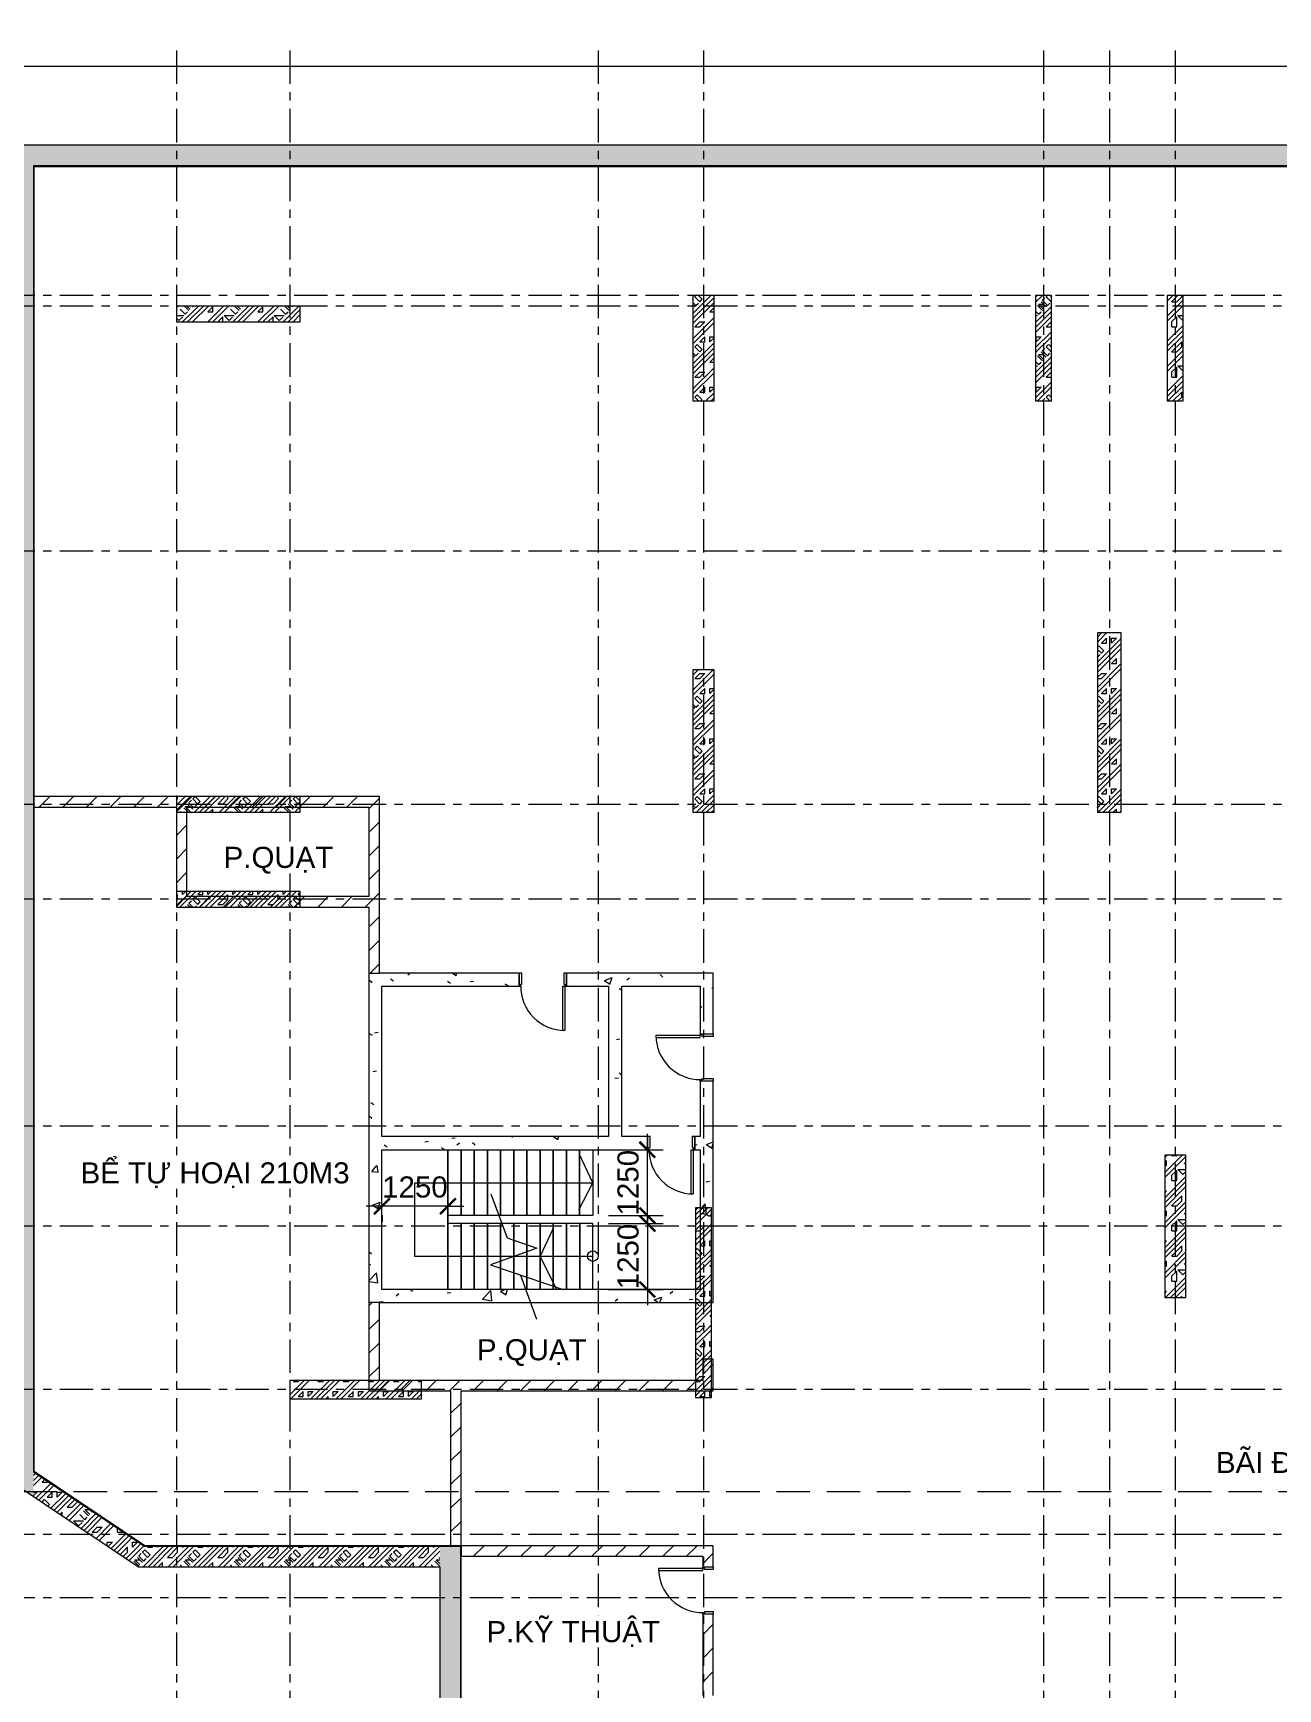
# Model space of a CAD drawing. Header units: millimetres. Extents: x -23040 to 110735, y -14554 to 50786.
# Drawn here: x -11218 to 12398, y 16175 to 47577 of the extents above; entities that cross this region are included whole.
import ezdxf

# ---------------------------------------------------------------- set-up
doc = ezdxf.new("R2010")
doc.units = ezdxf.units.MM
doc.linetypes.add('Grid Line', pattern=[22.225, 12.7, -3.175, 3.175, -3.175])
doc.linetypes.add('HIDDEN2', pattern=[4.7625, 3.175, -1.5875])
for name, color, linetype, lineweight in [('A-DETL-GENF', 31, 'Continuous', 5), ('CHU', 181, 'Continuous', 5), ('CUA', 31, 'Continuous', 9), ('DIM', 1, 'Continuous', 5), ('HATCH-TUONG', 152, 'Continuous', 9), ('KI-HIEU-1', 151, 'Continuous', 9), ('NET CAT', 3, 'Continuous', 5), ('NET-CAT', 3, 'Continuous', 9), ('TRUC', 225, 'Continuous', 5)]:
    doc.layers.add(name, color=color, linetype=linetype, lineweight=lineweight)
doc.styles.add('Arial_2', font='arial_1.ttf', dxfattribs={"height": 400})
doc.styles.add('TA1', font='arial_1.ttf')
doc.dimstyles.new('D_200_KTx2', dxfattribs={"dimtxt": 400, "dimasz": 300, "dimexe": 300, "dimexo": 300, "dimgap": 160, "dimtad": 1, "dimdec": 0, "dimzin": 9, "dimtxsty": 'TA1', "dimblk": 'ARCHTICK', "dimcen": 1, "dimdle": 300, "dimclrd": 256, "dimclre": 256, "dimclrt": 7, "dimadec": 0, "dimazin": 0, "dimtfac": 1, "dimtdec": 0, "dimtix": 1, "dimtmove": 1, "dimatfit": 3, "dimldrblk": 'ARCHTICK', "dimfxl": 0, "dimtolj": 1, "dimtzin": 0, "dimlwd": -1, "dimlwe": -1, "dimarcsym": 0})
pattern_1 = [(45, (95.25, 0), (-476.2456, 476.2456), []), (45, (190.5, 0), (-476.2456, 476.2456), []), (45, (0, 0), (-476.2456, 476.2456), []), (45, (476.25, 0), (-476.2456, 476.2456), []), (45, (571.5, 0), (-476.2456, 476.2456), []), (0, (381, 95.25), (0, 952.5), [95.25, -857.25]), (0, (476.25, 190.5), (0, 952.5), [95.25, -857.25]), (45, (381, 95.25), (0, 952.491), [134.683, -1212.342]), (45, (476.25, 95.25), (0, 952.491), [134.683, -1212.342]), (0, (381, 95.25), (0, 952.5), [95.25, -857.25]), (90, (-95.25, 95.25), (-952.5, 6e-14), [95.25, -857.25]), (90, (0, 95.25), (-952.5, 6e-14), [190.5, -762]), (45, (-95.25, 190.5), (0, 952.491), [134.683, -1212.342]), (90, (762, 381), (-952.5, 6e-14), [95.25, -857.25]), (0, (666.75, 381), (0, 952.5), [95.25, -857.25]), (45, (666.75, 381), (0, 952.491), [134.683, -1212.342]), (0, (857.25, 95.25), (0, 952.5), [95.25, -857.25]), (0, (857.25, 571.5), (0, 952.5), [95.25, -857.25]), (90, (1047.75, 666.75), (-952.5, 6e-14), [95.25, -857.25]), (45, (857.25, 571.5), (0, 952.491), [269.367, -1077.658]), (45, (952.5, 571.5), (0, 952.491), [134.683, -1212.342]), (45, (1143, 762), (0, 952.491), [134.683, -1212.342]), (0, (1143, 857.25), (0, 952.5), [95.25, -857.25]), (90, (1143, 762), (-952.5, 6e-14), [95.25, -857.25]), (0, (476.25, 762), (0, 952.5), [95.25, -857.25]), (0, (666.75, 857.25), (0, 952.5), [95.25, -857.25]), (90, (571.5, 762), (-952.5, 6e-14), [95.25, -857.25]), (90, (666.75, 762), (-952.5, 6e-14), [95.25, -857.25]), (45, (476.25, 762), (0, 952.491), [134.683, -1212.342]), (45, (666.75, 762), (0, 952.491), [134.683, -1212.342]), (135, (119, 214.8), (-952.491, 6e-14), [134.683, -1212.342]), (135, (238.1, 333.4), (-952.491, 6e-14), [134.683, -1212.342]), (135, (309.56, 404.8), (-952.491, 6e-14), [134.683, -1212.342]), (135, (333.4, 428.6), (-952.491, 6e-14), [134.683, -1212.342]), (135, (381, 476.25), (-952.491, 6e-14), [134.683, -1212.342]), (135, (404.8, 500.06), (-952.491, 6e-14), [134.683, -1212.342]), (135, (476.25, 571.5), (-952.491, 6e-14), [134.683, -1212.342]), (135, (523.9, 619.1), (-952.491, 6e-14), [134.683, -1212.342]), (45, (119, 214.8), (0, 952.491), [95.25, -1251.775]), (45, (238.1, 333.4), (0, 952.491), [67.361, -1279.665]), (45, (404.8, 500.06), (0, 952.491), [67.361, -1279.665]), (45, (309.56, 595.3), (0, 952.491), [67.361, -1279.665]), (45, (476.25, 571.5), (0, 952.491), [67.361, -1279.665]), (45, (381, 666.75), (0, 952.491), [67.361, -1279.665]), (0, (24.2, 309.5), (0, 952.5), [190.043, -762.457]), (0, (238.1, 523.9), (0, 952.5), [95.25, -857.25])]
pattern_2 = [(45, (0, 0), (-224.5064, 224.5064), [])]
pattern_3 = [(50, (0, 0), (1457.47, -127.512), [152.4, -1676.4]), (355, (0, 0), (-281.94, 1528.454), [121.92, -1341.12]), (100.451, (121.5, -10.6), (1175.54, 1400.93), [129.52, -1424.72]), (46.184, (0, 406.4), (2168.63, -336.34), [228.6, -2514.6]), (96.636, (180.7, 378.4), (1899.22, 1979.42), [194.28, -2137.08]), (351.184, (0, 406.4), (1899.24, 1979.4), [182.88, -2011.68]), (21, (203.2, 304.8), (1212.915, -818.12), [152.4, -1676.4]), (326, (203.2, 304.8), (494.42, 1473.504), [121.92, -1341.12]), (71.451, (304.3, 236.6), (1707.34, 655.37), [129.52, -1424.72]), (37.5, (0, 0), (24.709, 676.44), [67.056, -1257.808, 67.056, -1294.384, -1346.2]), (37.5, (0, 0), (24.709, 676.44), [-2686.304, 67.056, -1279.144]), (7.5, (0, 0), (534.558, 801.444), [67.056, -709.168, 67.056, -1227.328, -513.08]), (7.5, (0, 0), (534.558, 801.444), [-2070.608, 67.056, -446.024]), (327.5, (-453.14, 0), (1084.7275, -45.831), [67.056, -440.944, 67.056, -1517.904, -2103.12]), (327.5, (-453.14, 0), (1084.7275, -45.831), [-2092.96, 67.056, -2036.064]), (317.5, (-656.3, 0), (1185.035, 203.414), [67.056, -593.344, 67.056, -985.52, -1493.52]), (317.5, (-656.3, 0), (1185.035, 203.414), [-1712.976, 67.056, -1426.464])]

# ---------------------------------------------------------------- blocks, each defined once
blk = doc.blocks.new('THANG  BO 4 - THANG  BO 4-372770-MẶT BẰNG HẦM 2')
at = {"layer": 'A-DETL-GENF'}
for p, q in [((-2799, 25142), (-2799, 26392)), ((-2799, 26392), (-2799, 25142)), ((-2549, 25142), (-2549, 26392)), ((-2549, 26392), (-2549, 25142)), ((-2299, 25142), (-2299, 26392)), ((-2299, 26392), (-2299, 25142)), ((-2049, 25142), (-2049, 26392)), ((-2049, 26392), (-2049, 25142)), ((-1799, 25142), (-1799, 26392)), ((-1799, 26392), (-1799, 25142)), ((-1549, 25142), (-1549, 26392)), ((-1549, 26392), (-1549, 25142)), ((-1299, 25142), (-1299, 26392)), ((-1299, 26392), (-1299, 25142)), ((-1049, 25142), (-1049, 26392)), ((-1049, 26392), (-1049, 25142)), ((-799, 25142), (-799, 26392)), ((-799, 26392), (-799, 25142)), ((-549, 25142), (-549, 26392)), ((-549, 26392), (-549, 25142)), ((-299, 25142), (-299, 26392)), ((-299, 26392), (-299, 25142)), ((-49, 26392), (-49, 25142)), ((-49, 25767), (-294, 26291)), ((-3424, 24367), (-3424, 25767)), ((-3424, 25767), (-49, 25767)), ((-311, 25251), (-49, 25767)), ((-1981, 25556), (-1676, 24719)), ((-2798, 24992), (-2799, 25142)), ((-49, 25142), (-2799, 25142)), ((-48, 24992), (-2798, 24992)), ((-2798, 24992), (-2798, 23742)), ((-2798, 23742), (-2798, 24992)), ((-2548, 24992), (-2548, 23742)), ((-2548, 23742), (-2548, 24992)), ((-2298, 24992), (-2298, 23742)), ((-2298, 23742), (-2298, 24992)), ((-2048, 24992), (-2048, 23742)), ((-2048, 23742), (-2048, 24992)), ((-1798, 24992), (-1798, 24276)), ((-1798, 24276), (-1798, 24992)), ((-1548, 24992), (-1548, 24676)), ((-1548, 24676), (-1548, 24992)), ((-1298, 24992), (-1298, 24592)), ((-1298, 24592), (-1298, 24992)), ((-1048, 24992), (-1048, 23742)), ((-1048, 23742), (-1048, 24992)), ((-1048, 24367), (-802, 24891)), ((-798, 24992), (-798, 23742)), ((-798, 23742), (-798, 24992)), ((-548, 24992), (-548, 23742)), ((-548, 23742), (-548, 24992)), ((-298, 24992), (-298, 23742)), ((-298, 23742), (-298, 24992)), ((-48, 23742), (-48, 24992)), ((-48, 23742), (-48, 24992)), ((-1108, 24527), (-1989, 24207)), ((-1676, 24719), (-1108, 24527)), ((-1548, 24676), (-1548, 24367)), ((-1548, 24367), (-1548, 24676)), ((-1298, 24592), (-1298, 24458)), ((-1298, 24458), (-1298, 24592)), ((-48, 24367), (-3424, 24367)), ((-1989, 24207), (-613, 23742)), ((-1798, 24276), (-1798, 24142)), ((-1798, 24142), (-1798, 24276)), ((-1548, 24367), (-1548, 23742)), ((-1548, 23742), (-1548, 24367)), ((-1298, 24458), (-1298, 23742)), ((-1298, 23742), (-1298, 24458)), ((-730, 23742), (-1048, 24367)), ((-1798, 24142), (-1798, 23742)), ((-1798, 23742), (-1798, 24142)), ((-1548, 24058), (-1548, 23742)), ((-1548, 23742), (-1548, 24058)), ((-1420, 24015), (-1115, 23178))]:
    blk.add_line(p, q, dxfattribs=at)
blk.add_circle((-48, 24375), 100, dxfattribs=at)
blk = doc.blocks.new('_ArchTick')
at = {"color": 0, "const_width": 0.15}
blk.add_lwpolyline([(-0.5, -0.5), (0.5, 0.5)], dxfattribs=at)
blk = doc.blocks.new('*D37')
at = {"layer": 'Defpoints', "color": 0, "transparency": 16777216}
for p in [(-599, 26400), (436, 26400), (-599, 25150)]:
    blk.add_point(p, dxfattribs=at)
at = {"layer": 'DIM', "transparency": 16777216}
for p, q in [((436, 26400), (436, 26700)), ((-299, 26400), (736, 26400)), ((436, 25150), (436, 26400)), ((-299, 25150), (736, 25150)), ((436, 25150), (436, 24850))]:
    blk.add_line(p, q, dxfattribs=at)
at = {"layer": 'DIM', "transparency": 16777216, "xscale": 300, "yscale": 300, "zscale": 300}
for p, rotation in [((436, 26400), 270), ((436, 25150), 90)]:
    blk.add_blockref('_ArchTick', p, dxfattribs=dict(at, rotation=rotation))
at = {"layer": 'DIM', "color": 7, "transparency": 16777216, "insert": (71, 25775), "char_height": 400, "attachment_point": 5, "rotation": 90, "style": 'TA1'}
blk.add_mtext('\\A1;1250', dxfattribs=at)
blk = doc.blocks.new('*D38')
at = {"layer": 'Defpoints', "color": 0, "transparency": 16777216}
for p in [(-599, 25000), (-599, 23750), (436, 23750)]:
    blk.add_point(p, dxfattribs=at)
at = {"layer": 'DIM', "transparency": 16777216}
for p, q in [((436, 25000), (436, 25300)), ((-299, 25000), (736, 25000)), ((436, 25000), (436, 23750)), ((-299, 23750), (736, 23750)), ((436, 23750), (436, 23450))]:
    blk.add_line(p, q, dxfattribs=at)
at = {"layer": 'DIM', "transparency": 16777216, "xscale": 300, "yscale": 300, "zscale": 300}
for p, rotation in [((436, 25000), 270), ((436, 23750), 90)]:
    blk.add_blockref('_ArchTick', p, dxfattribs=dict(at, rotation=rotation))
at = {"layer": 'DIM', "color": 7, "transparency": 16777216, "insert": (71, 24375), "char_height": 400, "attachment_point": 5, "rotation": 90, "style": 'TA1'}
blk.add_mtext('\\A1;1250', dxfattribs=at)
blk = doc.blocks.new('*D52')
at = {"layer": 'Defpoints', "color": 0, "transparency": 16777216}
for p in [(-4599, 25462), (-3349, 25462), (-4599, 25327)]:
    blk.add_point(p, dxfattribs=at)
at = {"layer": 'DIM', "transparency": 16777216}
for p, q in [((-4599, 25327), (-4899, 25327)), ((-3349, 25327), (-4599, 25327)), ((-4599, 25162), (-4599, 25027)), ((-3349, 25327), (-3049, 25327)), ((-3349, 25162), (-3349, 25027))]:
    blk.add_line(p, q, dxfattribs=at)
at = {"layer": 'DIM', "transparency": 16777216, "xscale": 300, "yscale": 300, "zscale": 300}
blk.add_blockref('_ArchTick', (-4599, 25327), dxfattribs=at)
at = {"layer": 'DIM', "transparency": 16777216, "xscale": 300, "yscale": 300, "zscale": 300, "rotation": 180}
blk.add_blockref('_ArchTick', (-3349, 25327), dxfattribs=at)
at = {"layer": 'DIM', "color": 7, "transparency": 16777216, "insert": (-3974, 25691), "char_height": 400, "attachment_point": 5, "style": 'TA1'}
blk.add_mtext('\\A1;1250', dxfattribs=at)
blk = doc.blocks.new('CUA 1 CANH MO - 2 - Type 1-508423-MẶT BẰNG HẦM 2')
at = {"layer": 'CUA'}
for p, q in [((-318, 965), (-278, 965)), ((-318, 127), (-318, 965)), ((-278, 965), (-278, 127)), ((-278, 127), (-318, 127))]:
    blk.add_line(p, q, dxfattribs=at)
at = {"layer": 'CUA', "lineweight": 5}
for p, q in [((-319, 127), (-349, 127)), ((-349, 127), (-349, -123)), ((-319, 86), (-319, 127)), ((-299, 86), (-319, 86)), ((-299, -123), (-299, 86)), ((521, 86), (501, 86)), ((501, 86), (501, -123)), ((551, 127), (521, 127)), ((521, 127), (521, 86)), ((551, -123), (551, 127)), ((-349, -123), (-299, -123)), ((501, -123), (551, -123))]:
    blk.add_line(p, q, dxfattribs=at)
blk.add_arc((-318, 127), 838, 359.5, 90, dxfattribs=at)
blk = doc.blocks.new('CUA 1 CANH MO - 2 - Type 1-508426-MẶT BẰNG HẦM 2')
at = {"layer": 'CUA', "lineweight": 5}
for p, q in [((-349, -127), (-349, 123)), ((-349, 123), (-299, 123)), ((-299, 123), (-299, -86)), ((501, 123), (551, 123)), ((501, -86), (501, 123)), ((551, 123), (551, -127)), ((-319, -127), (-349, -127)), ((-319, -86), (-319, -127)), ((-299, -86), (-319, -86)), ((521, -86), (501, -86)), ((521, -127), (521, -86)), ((551, -127), (521, -127))]:
    blk.add_line(p, q, dxfattribs=at)
at = {"layer": 'CUA'}
for p, q in [((-278, -127), (-318, -127)), ((-318, -127), (-318, -965)), ((-278, -965), (-278, -127)), ((-318, -965), (-278, -965))]:
    blk.add_line(p, q, dxfattribs=at)
at = {"layer": 'CUA', "lineweight": 5}
blk.add_arc((-318, -127), 838, 270, 0.5, dxfattribs=at)
blk = doc.blocks.new('CUA 1 CANH MO - 2 - Type 1-500685-MẶT BẰNG HẦM 2')
at = {"layer": 'CUA'}
for p, q in [((-318, 965), (-278, 965)), ((-318, 127), (-318, 965)), ((-278, 965), (-278, 127)), ((-278, 127), (-318, 127))]:
    blk.add_line(p, q, dxfattribs=at)
at = {"layer": 'CUA', "lineweight": 5}
for p, q in [((-319, 127), (-349, 127)), ((-349, 127), (-349, -123)), ((-319, 86), (-319, 127)), ((-299, 86), (-319, 86)), ((-299, -123), (-299, 86)), ((521, 86), (501, 86)), ((501, 86), (501, -123)), ((551, 127), (521, 127)), ((521, 127), (521, 86)), ((551, -123), (551, 127)), ((-349, -123), (-299, -123)), ((501, -123), (551, -123))]:
    blk.add_line(p, q, dxfattribs=at)
blk.add_arc((-318, 127), 838, 359.5, 90, dxfattribs=at)
blk = doc.blocks.new('CUA 1 CANH MO - 2 - Type 1-533212-MẶT BẰNG HẦM 2')
at = {"layer": 'CUA', "lineweight": 5}
for p, q in [((-349, -102), (-349, 98)), ((-349, 98), (-299, 98)), ((-299, 98), (-299, -61)), ((501, 98), (551, 98)), ((501, -61), (501, 98)), ((551, 98), (551, -102)), ((-319, -102), (-349, -102)), ((-319, -61), (-319, -102)), ((-299, -61), (-319, -61)), ((521, -61), (501, -61)), ((521, -102), (521, -61)), ((551, -102), (521, -102))]:
    blk.add_line(p, q, dxfattribs=at)
at = {"layer": 'CUA'}
for p, q in [((-278, -102), (-318, -102)), ((-318, -102), (-318, -940)), ((-278, -940), (-278, -102)), ((-318, -940), (-278, -940))]:
    blk.add_line(p, q, dxfattribs=at)
at = {"layer": 'CUA', "lineweight": 5}
blk.add_arc((-318, -102), 838, 270, 0.5, dxfattribs=at)
blk = doc.blocks.new('*D102')
at = {"layer": 'Defpoints', "color": 0, "transparency": 16777216}
for p in [(42599, 46950), (-11599, 45450), (42599, 45450)]:
    blk.add_point(p, dxfattribs=at)
at = {"layer": 'DIM', "transparency": 16777216}
for p, q in [((-11599, 45750), (-11599, 47250)), ((42599, 45750), (42599, 47250)), ((-11899, 46950), (42899, 46950))]:
    blk.add_line(p, q, dxfattribs=at)
at = {"layer": 'DIM', "transparency": 16777216, "xscale": 300, "yscale": 300, "zscale": 300, "rotation": 180}
blk.add_blockref('_ArchTick', (-11599, 46950), dxfattribs=at)
at = {"layer": 'DIM', "transparency": 16777216, "xscale": 300, "yscale": 300, "zscale": 300}
blk.add_blockref('_ArchTick', (42599, 46950), dxfattribs=at)
at = {"layer": 'DIM', "color": 7, "transparency": 16777216, "insert": (15500, 47314), "char_height": 400, "attachment_point": 5, "style": 'TA1'}
blk.add_mtext('\\A1;54198', dxfattribs=at)

msp = doc.modelspace()

# ---------------------------------------------------------------- hatches: boundary and pattern name
at = {"layer": 'HATCH-TUONG', "lineweight": 5}
h = msp.add_hatch(dxfattribs=at)
h.set_pattern_fill('FP_1', color=256, style=0, pattern_type=2)
h.set_pattern_definition(pattern_1)
h.paths.add_polyline_path([(42260.3, 45059.9), (42654.2, 45059.9), (42598.9, 45449.9), (-11599.5, 45449.9), (-11599.5, 45059.9), (10610.9, 45059.9)], flags=0)
h = msp.add_hatch(dxfattribs=at)
h.set_pattern_fill('FP_1', color=256, style=0, pattern_type=2)
h.set_pattern_definition(pattern_1)
h.paths.add_polyline_path([(-11209.5, 19822.3), (-11209.5, 45059.9), (-11599.5, 45059.9), (-11599.5, 20083.7)], flags=0)
h = msp.add_hatch(dxfattribs=at)
h.set_pattern_fill('FP_2', color=256, style=0, pattern_type=2)
h.set_pattern_definition(pattern_2)
h.paths.add_polyline_path([(-4849.5, 32899.9), (-4649.5, 32899.9), (-4649.5, 33099.9), (-11209.5, 33099.9), (-11209.5, 32899.9), (-8299.5, 32899.9)], flags=0)
h = msp.add_hatch(dxfattribs=at)
h.set_pattern_fill('FP_2', color=256, style=0, pattern_type=2)
h.set_pattern_definition(pattern_2)
h.paths.add_polyline_path([(-8299.5, 30999.9), (-8299.5, 32899.9), (-8499.5, 32899.9), (-8499.5, 30999.9)], flags=0)
h = msp.add_hatch(dxfattribs=at)
h.set_pattern_fill('FP_2', color=256, style=0, pattern_type=2)
h.set_pattern_definition(pattern_2)
h.paths.add_polyline_path([(-4649.5, 29749.9), (-4649.5, 32899.9), (-4849.5, 32899.9), (-4849.5, 29749.9)], flags=0)
h = msp.add_hatch(dxfattribs=at)
h.set_pattern_fill('FP_2', color=256, style=0, pattern_type=2)
h.set_pattern_definition(pattern_2)
h.paths.add_polyline_path([(-4849.5, 30999.9), (-4849.5, 31199.9), (-8299.5, 31199.9), (-8299.5, 30999.9)], flags=0)
h = msp.add_hatch(dxfattribs=at)
h.set_pattern_fill('FP_3', color=256, style=0, pattern_type=2)
h.set_pattern_definition(pattern_3)
h.paths.add_polyline_path([(-801.6, 29499.9), (1435.5, 29499.9), (1435.5, 29749.9), (-1099.5, 29749.9), (-1099.5, 29499.9)], flags=0)
h.paths.add_polyline_path([(-1999.5, 29499.9), (-1999.5, 29749.9), (-4849.5, 29749.9), (-4849.5, 29499.9), (-4599.5, 29499.9)], flags=0)
h = msp.add_hatch(dxfattribs=at)
h.set_pattern_fill('FP_3', color=256, style=0, pattern_type=2)
h.set_pattern_definition(pattern_3)
h.paths.add_polyline_path([(1435.5, 23749.9), (1685.5, 23749.9), (1685.5, 27699.9), (1435.5, 27699.9), (1435.5, 26399.9)], flags=0)
h.paths.add_polyline_path([(1685.5, 28599.9), (1685.5, 29749.9), (1435.5, 29749.9), (1435.5, 28599.9)], flags=0)
h = msp.add_hatch(dxfattribs=at)
h.set_pattern_fill('FP_3', color=256, style=0, pattern_type=2)
h.set_pattern_definition(pattern_3)
h.paths.add_polyline_path([(-4849.5, 23749.9), (-4599.5, 23749.9), (-4599.5, 29499.9), (-4849.5, 29499.9), (-4849.5, 28161.5)], flags=0)
h = msp.add_hatch(dxfattribs=at)
h.set_pattern_fill('FP_3', color=256, style=0, pattern_type=2)
h.set_pattern_definition(pattern_3)
h.paths.add_polyline_path([(-49.5, 26649.9), (-49.5, 29499.9), (-299.5, 29499.9), (-299.5, 26649.9)], flags=0)
h = msp.add_hatch(dxfattribs=at)
h.set_pattern_fill('FP_3', color=256, style=0, pattern_type=2)
h.set_pattern_definition(pattern_3)
h.paths.add_polyline_path([(1435.5, 26399.9), (1435.5, 26649.9), (1335.6, 26649.9), (1335.6, 26399.9)], flags=0)
h.paths.add_polyline_path([(435.6, 26399.9), (435.6, 26649.9), (-4599.5, 26649.9), (-4599.5, 26399.9), (-801.6, 26399.9)], flags=0)
h = msp.add_hatch(dxfattribs=at)
h.set_pattern_fill('FP_3', color=256, style=0, pattern_type=2)
h.set_pattern_definition(pattern_3)
h.paths.add_polyline_path([(1685.5, 23499.9), (1685.5, 23749.9), (-4849.5, 23749.9), (-4849.5, 23499.9), (-801.6, 23499.9)], flags=0)
h = msp.add_hatch(dxfattribs=at)
h.set_pattern_fill('FP_2', color=256, style=0, pattern_type=2)
h.set_pattern_definition(pattern_2)
h.paths.add_polyline_path([(-4649.5, 22024.9), (-4649.5, 23499.9), (-4849.5, 23499.9), (-4849.5, 22024.9)], flags=0)
h = msp.add_hatch(dxfattribs=at)
h.set_pattern_fill('FP_2', color=256, style=0, pattern_type=2)
h.set_pattern_definition(pattern_2)
h.paths.add_polyline_path([(1685.5, 21824.9), (1685.5, 22424.9), (1485.5, 22424.9), (1485.5, 21824.9)], flags=0)
h = msp.add_hatch(dxfattribs=at)
h.set_pattern_fill('FP_2', color=256, style=0, pattern_type=2)
h.set_pattern_definition(pattern_2)
h.paths.add_polyline_path([(1485.5, 21824.9), (1485.5, 22024.9), (-4849.5, 22024.9), (-4849.5, 21824.9), (-801.6, 21824.9)], flags=0)
h = msp.add_hatch(dxfattribs=at)
h.set_pattern_fill('FP_2', color=256, style=0, pattern_type=2)
h.set_pattern_definition(pattern_2)
h.paths.add_polyline_path([(-3099.5, 18889.9), (-3099.5, 21824.9), (-3299.5, 21824.9), (-3299.5, 18889.9)], flags=0)
h = msp.add_hatch(dxfattribs=at)
h.set_pattern_fill('FP_1', color=256, style=0, pattern_type=2)
h.set_pattern_definition(pattern_1)
h.paths.add_polyline_path([(-9803.1, 18879.9), (-9102.5, 18879.9), (-11209.5, 20291.8), (-11209.5, 19822.3), (-9818, 18889.9)], flags=0)
h = msp.add_hatch(dxfattribs=at)
h.set_pattern_fill('FP_1', color=256, style=0, pattern_type=2)
h.set_pattern_definition(pattern_1)
h.paths.add_polyline_path([(-3499.5, 18489.9), (-3499.5, 18879.9), (-9803.1, 18879.9), (-9221.1, 18489.9)], flags=0)
h = msp.add_hatch(dxfattribs=at)
h.set_pattern_fill('FP_1', color=256, style=0, pattern_type=2)
h.set_pattern_definition(pattern_1)
h.paths.add_polyline_path([(-3499.5, -2720.1), (-3109.5, -2720.1), (-3109.5, 18879.9), (-3499.5, 18879.9), (-3499.5, -2710.1)], flags=0)
h = msp.add_hatch(dxfattribs=at)
h.set_pattern_fill('FP_2', color=256, style=0, pattern_type=2)
h.set_pattern_definition(pattern_2)
h.paths.add_polyline_path([(1485.5, 18689.9), (1685.5, 18689.9), (1685.5, 18889.9), (-3099.5, 18889.9), (-3099.5, 18689.9), (-801.6, 18689.9)], flags=0)
h = msp.add_hatch(dxfattribs=at)
h.set_pattern_fill('FP_2', color=256, style=0, pattern_type=2)
h.set_pattern_definition(pattern_2)
h.paths.add_polyline_path([(1685.5, 16049.9), (1685.5, 17589.9), (1485.5, 17589.9), (1485.5, 16049.9)], flags=0)
h.paths.add_polyline_path([(1485.5, 18489.9), (1685.5, 18489.9), (1685.5, 18689.9), (1485.5, 18689.9)], flags=0)
at = {"layer": 'NET CAT'}
h = msp.add_hatch(dxfattribs=at)
h.set_pattern_fill('FP_1', color=256, style=0, pattern_type=2)
h.set_pattern_definition(pattern_1)
h.paths.add_polyline_path([(-6149.5, 42099.9), (-6149.5, 42399.9), (-8499.5, 42399.9), (-8499.5, 42099.9)], flags=0)
h = msp.add_hatch(dxfattribs=at)
h.set_pattern_fill('FP_1', color=256, style=0, pattern_type=2)
h.set_pattern_definition(pattern_1)
h.paths.add_polyline_path([(1700.5, 40599.9), (1700.5, 42599.9), (1300.5, 42599.9), (1300.5, 40599.9)], flags=0)
h = msp.add_hatch(dxfattribs=at)
h.set_pattern_fill('FP_1', color=256, style=0, pattern_type=2)
h.set_pattern_definition(pattern_1)
h.paths.add_polyline_path([(8100.5, 40599.9), (8100.5, 42599.9), (7800.5, 42599.9), (7800.5, 40599.9)], flags=0)
h = msp.add_hatch(dxfattribs=at)
h.set_pattern_fill('FP_1', color=256, style=0, pattern_type=2)
h.set_pattern_definition(pattern_1)
h.paths.add_polyline_path([(10600.5, 40599.9), (10600.5, 42599.9), (10300.5, 42599.9), (10300.5, 40599.9)], flags=0)
h = msp.add_hatch(dxfattribs=at)
h.set_pattern_fill('FP_1', color=256, style=0, pattern_type=2)
h.set_pattern_definition(pattern_1)
h.paths.add_polyline_path([(9425.5, 32799.9), (9425.5, 36199.9), (8975.5, 36199.9), (8975.5, 32799.9)], flags=0)
h = msp.add_hatch(dxfattribs=at)
h.set_pattern_fill('FP_1', color=256, style=0, pattern_type=2)
h.set_pattern_definition(pattern_1)
h.paths.add_polyline_path([(1700.5, 32799.9), (1700.5, 35499.9), (1300.5, 35499.9), (1300.5, 32799.9)], flags=0)
h = msp.add_hatch(dxfattribs=at)
h.set_pattern_fill('FP_1', color=256, style=0, pattern_type=2)
h.set_pattern_definition(pattern_1)
h.paths.add_polyline_path([(-6149.5, 32799.9), (-6149.5, 33099.9), (-8499.5, 33099.9), (-8499.5, 32799.9)], flags=0)
h = msp.add_hatch(dxfattribs=at)
h.set_pattern_fill('FP_1', color=256, style=0, pattern_type=2)
h.set_pattern_definition(pattern_1)
h.paths.add_polyline_path([(-6149.5, 30999.9), (-6149.5, 31299.9), (-8499.5, 31299.9), (-8499.5, 30999.9)], flags=0)
h = msp.add_hatch(dxfattribs=at)
h.set_pattern_fill('FP_1', color=256, style=0, pattern_type=2)
h.set_pattern_definition(pattern_1)
h.paths.add_polyline_path([(10250.5, 23599.9), (10650.5, 23599.9), (10650.5, 26299.9), (10250.5, 26299.9)], flags=0)
h = msp.add_hatch(dxfattribs=at)
h.set_pattern_fill('FP_1', color=256, style=0, pattern_type=2)
h.set_pattern_definition(pattern_1)
h.paths.add_polyline_path([(1650.5, 21699.9), (1650.5, 25299.9), (1350.5, 25299.9), (1350.5, 21699.9)], flags=0)
h = msp.add_hatch(dxfattribs=at)
h.set_pattern_fill('FP_1', color=256, style=0, pattern_type=2)
h.set_pattern_definition(pattern_1)
h.paths.add_polyline_path([(-3849.5, 21674.9), (-3849.5, 22024.9), (-6349.5, 22024.9), (-6349.5, 21674.9)], flags=0)

# ---------------------------------------------------------------- linework, layer by layer
at = {"layer": 'KI-HIEU-1', "linetype": 'HIDDEN2', "ltscale": 200}
msp.add_line((-19974.1, 19919), (107315.4, 19919), dxfattribs=at)
at = {"layer": 'NET CAT', "lineweight": 13}
for p, q in [((-6149.5, 42399.9), (-8499.5, 42399.9)), ((-8499.5, 42399.9), (-8499.5, 42099.9)), ((-6149.5, 42099.9), (-6149.5, 42399.9)), ((1700.5, 42599.9), (1300.5, 42599.9)), ((1300.5, 42599.9), (1300.5, 40599.9)), ((1700.5, 40599.9), (1700.5, 42599.9)), ((8100.5, 42599.9), (7800.5, 42599.9)), ((7800.5, 42599.9), (7800.5, 40599.9)), ((8100.5, 40599.9), (8100.5, 42599.9)), ((10600.5, 42599.9), (10300.5, 42599.9)), ((10300.5, 42599.9), (10300.5, 40599.9)), ((10600.5, 40599.9), (10600.5, 42599.9)), ((-8499.5, 42099.9), (-6149.5, 42099.9)), ((1300.5, 40599.9), (1700.5, 40599.9)), ((7800.5, 40599.9), (8100.5, 40599.9)), ((10300.5, 40599.9), (10600.5, 40599.9)), ((9425.5, 36199.9), (8975.5, 36199.9)), ((8975.5, 36199.9), (8975.5, 32799.9)), ((9425.5, 32799.9), (9425.5, 36199.9)), ((1700.5, 35499.9), (1300.5, 35499.9)), ((1300.5, 35499.9), (1300.5, 32799.9)), ((1700.5, 32799.9), (1700.5, 35499.9)), ((-6149.5, 33099.9), (-8499.5, 33099.9)), ((-8499.5, 33099.9), (-8499.5, 32799.9)), ((-6149.5, 32799.9), (-6149.5, 33099.9)), ((-8499.5, 32799.9), (-6149.5, 32799.9)), ((1300.5, 32799.9), (1700.5, 32799.9)), ((8975.5, 32799.9), (9425.5, 32799.9)), ((-6149.5, 31299.9), (-8499.5, 31299.9)), ((-8499.5, 31299.9), (-8499.5, 30999.9)), ((-6149.5, 30999.9), (-6149.5, 31299.9)), ((-8499.5, 30999.9), (-6149.5, 30999.9)), ((10650.5, 26299.9), (10250.5, 26299.9)), ((10250.5, 26299.9), (10250.5, 23599.9)), ((10650.5, 23599.9), (10650.5, 26299.9)), ((1650.5, 25299.9), (1350.5, 25299.9)), ((1350.5, 25299.9), (1350.5, 21699.9)), ((1650.5, 21699.9), (1650.5, 25299.9)), ((10250.5, 23599.9), (10650.5, 23599.9)), ((-3849.5, 22024.9), (-6349.5, 22024.9)), ((-6349.5, 22024.9), (-6349.5, 21674.9)), ((-3849.5, 21674.9), (-3849.5, 22024.9)), ((-6349.5, 21674.9), (-3849.5, 21674.9)), ((1350.5, 21699.9), (1650.5, 21699.9))]:
    msp.add_line(p, q, dxfattribs=at)
at = {"layer": 'NET-CAT'}
for p, q in [((42598.9, 45449.9), (-11599.5, 45449.9)), ((-11199.5, 45049.9), (42251.6, 45049.9)), ((-11199.5, 20297.1), (-11199.5, 45049.9)), ((-4849.5, 29749.9), (-4649.5, 29749.9)), ((-4649.5, 23499.9), (-4849.5, 23499.9)), ((-9099.5, 18889.9), (-11199.5, 20297.1)), ((-11599.5, 20083.7), (-9221.1, 18489.9)), ((-3099.5, 18889.9), (-9099.5, 18889.9)), ((-3099.5, -2710.1), (-3099.5, 18889.9)), ((-9221.1, 18489.9), (-3499.5, 18489.9)), ((-3499.5, 18489.9), (-3499.5, -3110.1))]:
    msp.add_line(p, q, dxfattribs=at)
at = {"layer": 'NET-CAT', "lineweight": 15}
for p, q in [((42260.3, 45059.9), (-11209.5, 45059.9)), ((-11209.5, 45059.9), (-11209.5, 20291.8)), ((-4649.5, 33099.9), (-11209.5, 33099.9)), ((-11209.5, 33099.9), (-11209.5, 32899.9)), ((-4649.5, 32899.9), (-4649.5, 33099.9)), ((-11209.5, 32899.9), (-8499.5, 32899.9)), ((-8499.5, 32899.9), (-8499.5, 30999.9)), ((-8299.5, 32899.9), (-4849.5, 32899.9)), ((-8299.5, 31199.9), (-8299.5, 32899.9)), ((-4849.5, 32899.9), (-4849.5, 31199.9)), ((-4649.5, 29749.9), (-4649.5, 32899.9)), ((-4849.5, 31199.9), (-8299.5, 31199.9)), ((-8499.5, 30999.9), (-8299.5, 30999.9)), ((-8299.5, 30999.9), (-4849.5, 30999.9)), ((-4849.5, 30999.9), (-4849.5, 29749.9)), ((-4849.5, 29749.9), (-4849.5, 29499.9)), ((-1999.5, 29749.9), (-4649.5, 29749.9)), ((-1999.5, 29499.9), (-1999.5, 29749.9)), ((1435.5, 29749.9), (-1099.5, 29749.9)), ((-1099.5, 29749.9), (-1099.5, 29499.9)), ((1685.5, 29749.9), (1435.5, 29749.9)), ((1685.5, 28599.9), (1685.5, 29749.9)), ((-4849.5, 29499.9), (-4849.5, 23749.9)), ((-4599.5, 29499.9), (-1999.5, 29499.9)), ((-4599.5, 26649.9), (-4599.5, 29499.9)), ((-1099.5, 29499.9), (-299.5, 29499.9)), ((-299.5, 29499.9), (-299.5, 26649.9)), ((-49.5, 29499.9), (1435.5, 29499.9)), ((-49.5, 26649.9), (-49.5, 29499.9)), ((1435.5, 29499.9), (1435.5, 28599.9)), ((1435.5, 28599.9), (1685.5, 28599.9)), ((1685.5, 27699.9), (1435.5, 27699.9)), ((1435.5, 27699.9), (1435.5, 26649.9)), ((1685.5, 23749.9), (1685.5, 27699.9)), ((-299.5, 26649.9), (-4599.5, 26649.9)), ((-4599.5, 23749.9), (-4599.5, 26399.9)), ((-4599.5, 26399.9), (435.6, 26399.9)), ((435.6, 26649.9), (-49.5, 26649.9)), ((435.6, 26399.9), (435.6, 26649.9)), ((1435.5, 26649.9), (1335.6, 26649.9)), ((1335.6, 26649.9), (1335.6, 26399.9)), ((1335.6, 26399.9), (1435.5, 26399.9)), ((1435.5, 26399.9), (1435.5, 23749.9)), ((-4849.5, 23749.9), (-4849.5, 23499.9)), ((1435.5, 23749.9), (-4599.5, 23749.9)), ((1685.5, 23499.9), (1685.5, 23749.9)), ((-4849.5, 23499.9), (-4849.5, 22024.9)), ((-4649.5, 23499.9), (1685.5, 23499.9)), ((-4649.5, 22024.9), (-4649.5, 23499.9)), ((1485.5, 22424.9), (1485.5, 22024.9)), ((1685.5, 22424.9), (1485.5, 22424.9)), ((1685.5, 21824.9), (1685.5, 22424.9)), ((-4849.5, 22024.9), (-4849.5, 21824.9)), ((1485.5, 22024.9), (-4649.5, 22024.9)), ((-4849.5, 21824.9), (-3299.5, 21824.9)), ((-3299.5, 21824.9), (-3299.5, 18889.9)), ((-3099.5, 21824.9), (1485.5, 21824.9)), ((-3099.5, 18889.9), (-3099.5, 21824.9)), ((1485.5, 21824.9), (1685.5, 21824.9)), ((-11209.5, 20291.8), (-9102.5, 18879.9)), ((-9102.5, 18879.9), (-3109.5, 18879.9)), ((-3299.5, 18889.9), (-3099.5, 18889.9)), ((-3109.5, 18879.9), (-3109.5, -2720.1)), ((1685.5, 18889.9), (-3099.5, 18889.9)), ((-3099.5, 18889.9), (-3099.5, 18689.9)), ((1685.5, 18689.9), (1685.5, 18889.9)), ((-3099.5, 18689.9), (1485.5, 18689.9)), ((1485.5, 18689.9), (1485.5, 18489.9)), ((1685.5, 18489.9), (1685.5, 18689.9)), ((1485.5, 18489.9), (1685.5, 18489.9)), ((1485.5, 17589.9), (1485.5, 16049.9)), ((1685.5, 17589.9), (1485.5, 17589.9)), ((1685.5, 16049.9), (1685.5, 17589.9))]:
    msp.add_line(p, q, dxfattribs=at)
at = {"layer": 'TRUC', "linetype": 'Grid Line', "ltscale": 50}
for p, q in [((-8499.5, 47249.9), (-8499.5, -7610.1)), ((-6349.5, 47249.9), (-6349.5, -10277.6)), ((-499.5, 47249.9), (-499.5, -7610.1)), ((1500.5, 47249.9), (1500.5, -10277.6)), ((7950.5, 47249.9), (7950.5, -7610.1)), ((9200.5, 47249.9), (9200.5, -10277.6)), ((10450.5, 47249.9), (10450.5, -7610.1)), ((48819.1, 42399.9), (-17507, 42399.9)), ((48819.1, 42599.9), (-14136.3, 42599.9)), ((48819.1, 37749.9), (-15192.4, 37749.9)), ((48819.1, 32949.9), (-15192.4, 32949.9)), ((48819.1, 31149.9), (-17507, 31149.9)), ((48819.1, 26849.9), (-15192.4, 26849.9)), ((48819.1, 24949.9), (-17507, 24949.9)), ((48819.1, 21849.9), (-15192.4, 21849.9)), ((48819.1, 19099.9), (-15192.4, 19099.9)), ((48819.1, 17899.9), (-17507, 17899.9))]:
    msp.add_line(p, q, dxfattribs=at)

# ---------------------------------------------------------------- block references
at = {"lineweight": 5}
for name, p, rotation in [('CUA 1 CANH MO - 2 - Type 1-508423-MẶT BẰNG HẦM 2', (-1448, 29627.2), 180), ('CUA 1 CANH MO - 2 - Type 1-508426-MẶT BẰNG HẦM 2', (1562.8, 28251.4), 270), ('CUA 1 CANH MO - 2 - Type 1-500685-MẶT BẰNG HẦM 2', (987, 26527.2), 180), ('CUA 1 CANH MO - 2 - Type 1-533212-MẶT BẰNG HẦM 2', (1587.8, 18141.4), 270)]:
    msp.add_blockref(name, p, dxfattribs=dict(at, rotation=rotation))
at = {"layer": 'A-DETL-GENF'}
msp.add_blockref('THANG  BO 4 - THANG  BO 4-372770-MẶT BẰNG HẦM 2', (-550.8, 7.9), dxfattribs=at)

# ---------------------------------------------------------------- texts
at = {"layer": 'CHU', "color": 7, "insert": (11222.6, 20668.6), "char_height": 400, "width": 5264.12, "attachment_point": 1, "line_spacing_factor": 0.936439, "style": 'Arial_2', "bg_fill": 3, "box_fill_scale": 1.25, "bg_fill_color": 256, "bg_fill_true_color": 13158600, "bg_fill_transparency": 0}
msp.add_mtext('BÃI ĐẬU XE', dxfattribs=at)

# ---------------------------------------------------------------- dimensions: what is measured, and where the dimension line sits
at = {"layer": 'DIM'}
dim = msp.add_linear_dim(base=(42598.9, 46949.9), p1=(-11599.5, 45449.9), p2=(42598.9, 45449.9), dimstyle='D_200_KTx2', dxfattribs=at)
dim.commit()
dim.dimension.update_dxf_attribs({"geometry": '*D102', "text_midpoint": (15499.7, 47314.2)})
for base, p1, p2, picture, middle in [((435.6, 26399.9), (-599.4, 25149.9), (-599.4, 26399.9), '*D37', (71.3, 25774.9)), ((435.6, 23749.9), (-598.9, 24999.9), (-598.9, 23749.9), '*D38', (71.3, 24374.9))]:
    dim = msp.add_linear_dim(base=base, p1=p1, p2=p2, angle=90, dimstyle='D_200_KTx2', dxfattribs=at)
    dim.commit()
    dim.dimension.update_dxf_attribs({"geometry": picture, "text_midpoint": middle})

# ---------------------------------------------------------------- next in the draw order: texts
at = {"layer": 'CHU', "color": 7, "char_height": 400, "attachment_point": 1, "line_spacing_factor": 0.936439, "style": 'Arial_2', "bg_fill": 3, "box_fill_scale": 1.25, "bg_fill_color": 256, "bg_fill_true_color": 13158600, "bg_fill_transparency": 0}
for s, insert, width in [('\\pt2540,5080,7620,10160,12700,15240,17780,20320,22860,25400,27940,30480,33020,35560,38100,40640,43180,45720,48260,50800,53340,55880,58420,60960,63500,66040,68580,71120,73660,76200,78740,81280;P.QUẠT', (-7603, 32145), 2151.3), ('\\pt2540,5080,7620,10160,12700,15240,17780,20320,22860,25400,27940,30480,33020,35560,38100,40640,43180,45720,48260,50800,53340,55880,58420,60960,63500,66040,68580,71120,73660,76200,78740,81280;BỂ TỰ HOẠI 210M3', (-10317.3, 26160.9), 5264.12), ('\\pt2540,5080,7620,10160,12700,15240,17780,20320,22860,25400,27940,30480,33020,35560,38100,40640,43180,45720,48260,50800,53340,55880,58420,60960,63500,66040,68580,71120,73660,76200,78740,81280;P.QUẠT', (-2797.1, 22807.3), 2151.3), ('\\pt2540,5080,7620,10160,12700,15240,17780,20320,22860,25400,27940,30480,33020,35560,38100,40640,43180,45720,48260,50800,53340,55880,58420,60960,63500,66040,68580,71120,73660,76200,78740,81280;P.KỸ THUẬT', (-2616.8, 17460.4), 3393.6)]:
    msp.add_mtext(s, dxfattribs=dict(at, insert=insert, width=width))

# ---------------------------------------------------------------- next in the draw order: dimensions: what is measured, and where the dimension line sits
at = {"layer": 'DIM'}
dim = msp.add_linear_dim(base=(-4599.5, 25327), p1=(-3349.4, 25461.8), p2=(-4599.5, 25461.8), dimstyle='D_200_KTx2', dxfattribs=at)
dim.commit()
dim.dimension.update_dxf_attribs({"geometry": '*D52', "text_midpoint": (-3974.4, 25691.3)})

doc.saveas('drawing.dxf')
